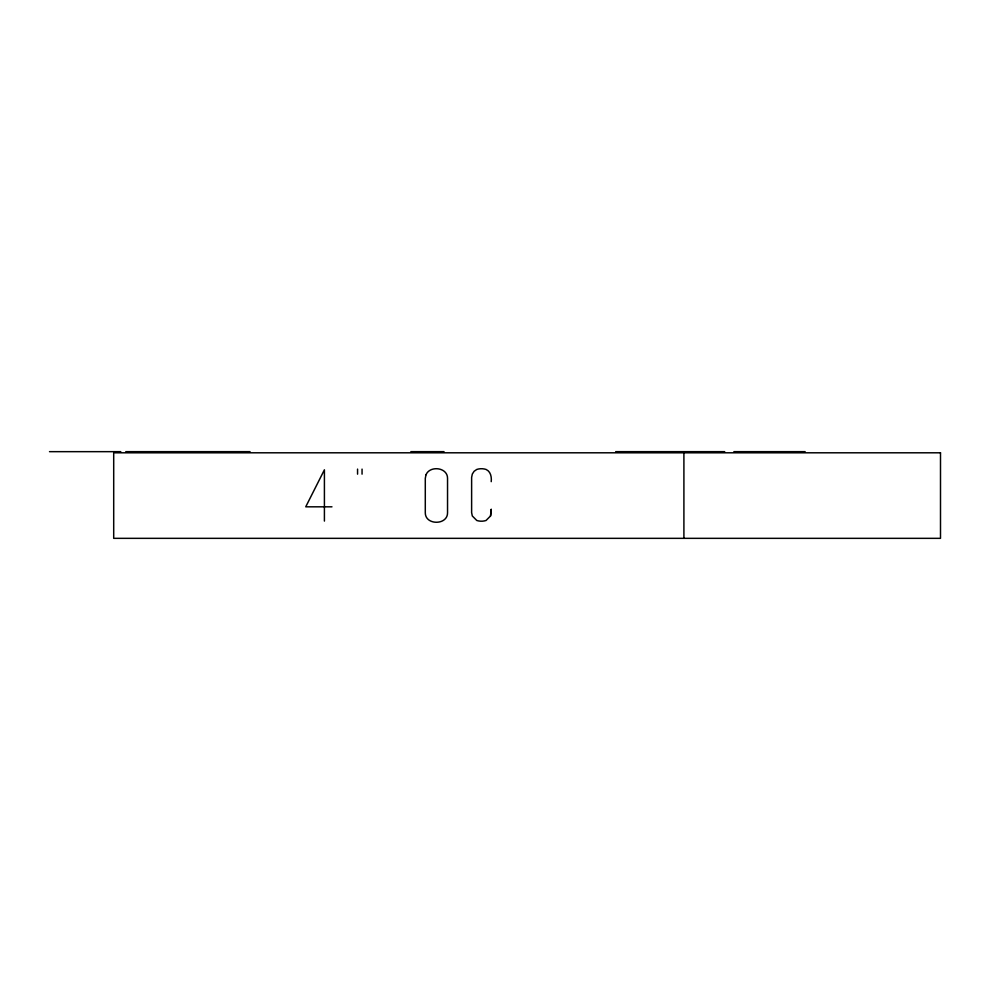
<?xml version="1.0" encoding="UTF-8"?>
<svg xmlns="http://www.w3.org/2000/svg" width="990" height="990" viewBox="0 0 990 990"><rect width="100%" height="100%" fill="white"/><g stroke="black" fill="none" stroke-linecap="round" stroke-linejoin="round"><path stroke-width="1.49" d="M490.545 515.951L491.226 509.392L490.545 515.951L486.053 520.48A14.974 14.974 0 0 1 476.784 520.48L472.304 515.951L471.624 512.597L471.624 477.465L472.304 474.074L474.111 471.289L476.784 469.446A14.974 14.974 0 0 1 486.053 469.446C490.768 471.537 491.696 477.044 491.226 481.66M49.5 451.663L120.78 451.663M125.767 451.663L250.062 451.663M410.838 451.663L444.04 451.663M615.681 451.663L724.692 451.663M733.862 451.663L805.142 451.663M331.972 506.818L305.737 506.818L324.411 469.805L324.411 521.087M683.904 452.801L683.904 538.337M362.055 469.111L362.055 474.161M357.563 469.111L357.563 474.161M426.009 474.717L425.292 478.38L425.292 512.758C425.217 525.43 447.616 525.418 447.542 512.758L447.542 478.38C447.653 467.305 429.994 465.288 426.009 474.717M940.5 452.801L113.701 452.801L113.701 538.337L940.5 538.337L940.5 452.801"/></g></svg>
